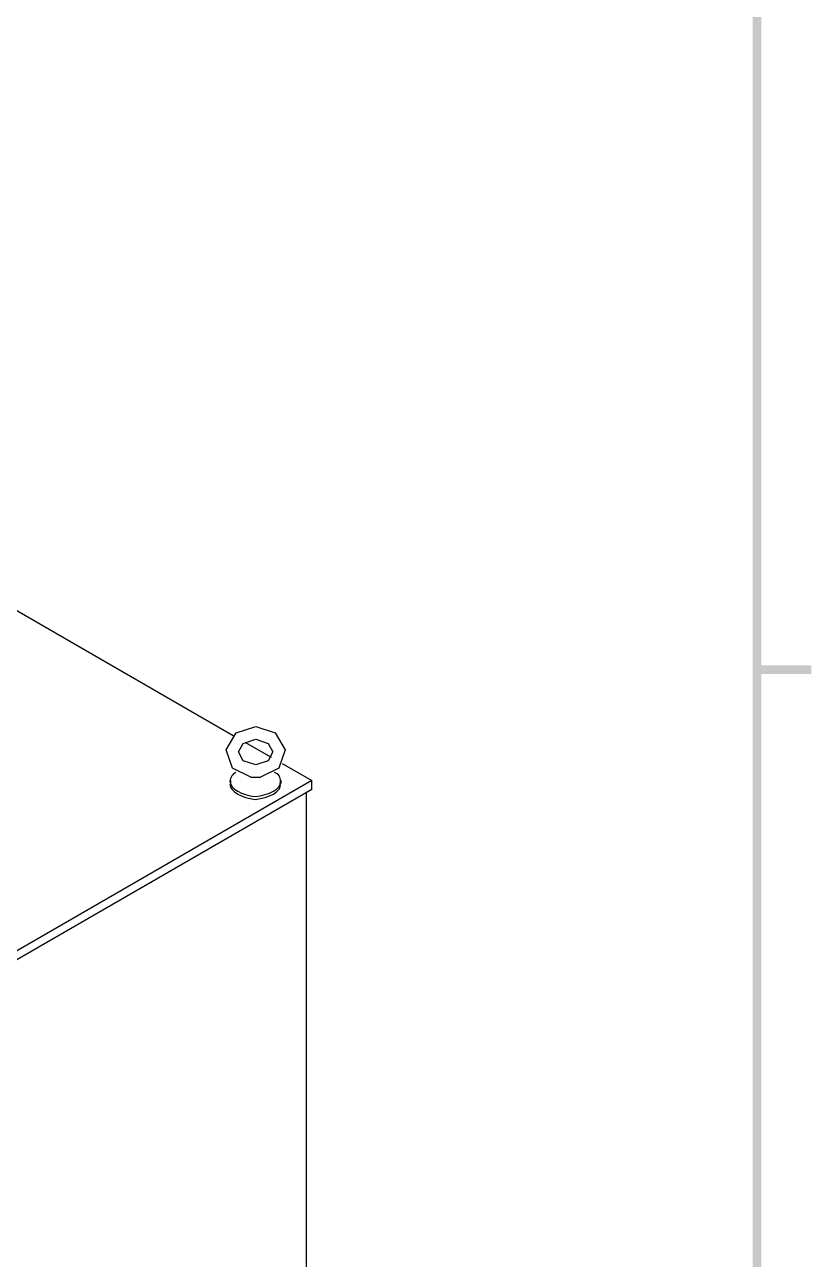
# Model space of a CAD drawing. Header units: inches. Extents: x 0.3 to 33.8, y 15.5 to 37.1.
# Drawn here: x 31.03 to 33.765, y 29.592 to 33.885 of the extents above; entities that cross this region are included whole.
import ezdxf

# ---------------------------------------------------------------- set-up
doc = ezdxf.new("R2010")
doc.units = ezdxf.units.IN
doc.header["$MEASUREMENT"] = 0

# ---------------------------------------------------------------- blocks, each defined once
blk = doc.blocks.new('60298_1')
at = {"true_color": 0x0037dd, "transparency": 33554687}
for points in [[(33.5914, 15.7043), (33.5614, 15.7344), (33.5614, 36.9341), (33.5914, 36.9641)], [(33.5764, 31.6266), (33.5764, 31.6567), (33.7653, 31.6567), (33.7653, 31.6266)]]:
    blk.add_hatch(color=162, dxfattribs=at).paths.add_polyline_path(points)
at = {"transparency": 33554687}
for points in [[(29.8267, 32.527), (31.755, 31.4136)], [(31.8164, 31.2685), (31.7529, 31.3), (31.7307, 31.3635), (31.7653, 31.4219), (31.8335, 31.4441), (31.9016, 31.4219), (31.9362, 31.3635), (31.9135, 31.3), (31.8505, 31.2685)], [(31.8335, 31.4002), (31.8768, 31.3857), (31.8928, 31.3558), (31.8768, 31.3253), (31.8335, 31.3109), (31.7896, 31.3253), (31.7741, 31.3558), (31.7896, 31.3857), (31.8335, 31.4002)], [(31.7958, 31.3899), (31.8872, 31.3372)], [(31.9254, 31.3155), (32.0281, 31.2561)], [(32.0281, 31.2251), (32.0281, 31.2561), (29.0986, 29.5644)], [(31.7457, 31.2561), (31.7457, 31.2458)], [(31.8164, 31.2685), (31.8216, 31.268)], [(31.8216, 31.268), (31.8453, 31.268)], [(31.8216, 31.268), (31.8453, 31.268)], [(31.8453, 31.268), (31.8505, 31.2685)], [(31.9207, 31.2561), (31.9207, 31.2458)], [(29.081, 29.5442), (29.081, 24.4142), (32.0101, 26.1055), (32.0101, 31.2148)], [(32.0281, 31.2251), (29.0986, 29.5339)]]:
    blk.add_lwpolyline(points, dxfattribs=at)
for points, knots in [([(31.7643, 31.284), (31.7531, 31.2795), (31.7459, 31.268), (31.7436, 31.253), (31.7459, 31.2282), (31.7851, 31.2056), (31.8314, 31.2014), (31.8819, 31.2056), (31.9211, 31.2282), (31.9192, 31.253)], [0, 0, 0, 0, 1, 1, 1, 2, 2, 2, 3, 3, 3, 3]), ([(31.7436, 31.2427), (31.7459, 31.218), (31.7851, 31.1954), (31.8314, 31.191), (31.8819, 31.1954), (31.9211, 31.218), (31.9192, 31.2427)], [0, 0, 0, 0, 1, 1, 1, 2, 2, 2, 2])]:
    blk.add_open_spline(points, degree=3, knots=knots, dxfattribs=at)
blk.add_open_spline([(31.9192, 31.253), (31.9211, 31.268), (31.9139, 31.2795), (31.8985, 31.284)], degree=3, dxfattribs=at)

msp = doc.modelspace()

# ---------------------------------------------------------------- block references
msp.add_blockref('60298_1', (0, 0))

doc.saveas('drawing.dxf')
